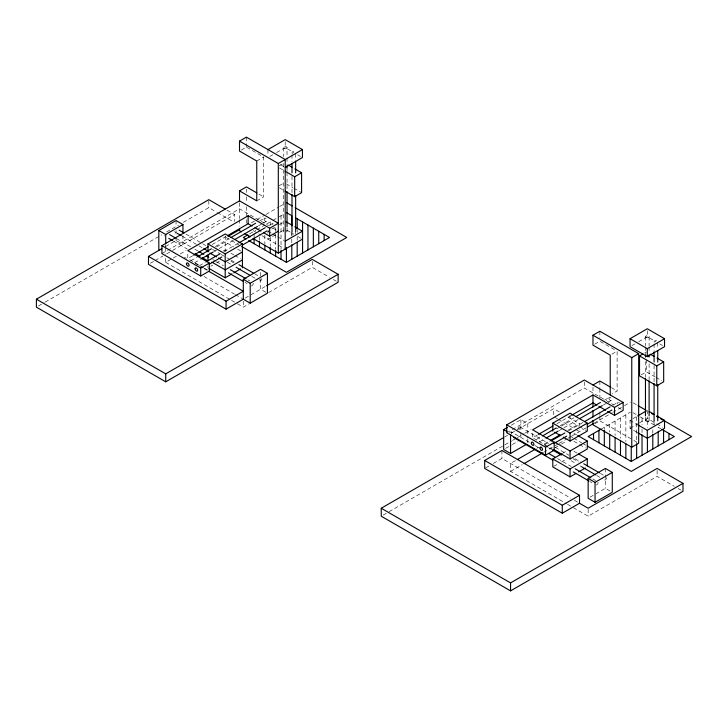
<?xml version="1.0" encoding="UTF-8"?>
<svg xmlns="http://www.w3.org/2000/svg" width="728" height="728" viewBox="0 0 728 728"><rect width="100%" height="100%" fill="white"/><g stroke="black" fill="none" stroke-linecap="round" stroke-linejoin="round"><path stroke-width="0.55" stroke-dasharray="3.64 2.73" d="M241.232 150.077L246.41 147.083L263.654 157.039L263.654 196.86L256.756 200.846M256.756 161.024L263.654 157.039M269.879 156.438L272.754 154.773M276.585 152.562L285.203 147.584L293.821 152.562M279.17 165.802L284.339 162.817M38.356 306.033L44.235 302.639M45.218 302.065L161.798 234.762M166.694 231.932L178.451 225.143M183.347 222.322L208.818 207.617L216.48 212.039M165.52 246.546L176.058 240.468L182.956 244.444L182.956 235.599M279.17 185.713L284.339 182.728M161.925 253.599L239.512 208.809L268.605 225.607M150.387 263.245L154.218 261.034M155.182 260.488L162.844 256.056M166.676 253.845L171.544 251.033M172.518 250.478L234.68 214.578L234.68 221.549M165.72 258.385L165.72 262.362L176.404 256.192M180.289 253.954L186.113 250.587M192.656 255.774L187.788 258.577L187.788 252.607M212.121 244.535L225.744 236.664M251.369 222.868L256.238 220.056M257.212 219.492L265.001 214.997M265.975 214.442L278.624 207.134M279.598 206.57L283.492 204.322M190.8 260.697L196.697 257.303M215.352 246.528L229.102 238.584M259.55 221.012L264.464 218.173M216.58 246.938L225.198 241.96L233.825 246.938M194.594 262.735L200.482 259.332M214.232 251.397L218.163 249.122M219.146 248.557L233.879 240.049M258.431 225.88L262.362 223.605M263.345 223.041L266.293 221.339M249.595 233.852L255.874 230.221M256.775 229.702L264.856 225.034M266.657 223.997L272.044 220.884M272.936 220.366L278.333 217.253M279.224 216.735L283.72 214.15M223.287 251.024L225.198 249.922L227.118 251.024M199.417 265.675L205.314 262.28M223.978 251.506L237.728 243.561M269.151 225.416L273.082 223.15A1.829 1.056 60 0 1 274.647 223.815M267.959 233.197L267.959 231.204L274.665 227.336M279.452 224.57L284.248 221.803M210.829 266.175L212.749 265.074M216.58 262.863L219.456 261.206M275.621 234.744L267.959 239.166L267.959 237.182M279.452 232.532L285.203 229.211M245.218 298.089L250.104 295.268M250.969 294.767L265.647 286.295M237.41 303.758L243.307 307.161L249.131 303.794M268.559 292.574L312.276 267.34L329.52 277.295M594.703 344.189L599.872 341.204L615.196 350.05M611.939 354.145L617.116 351.16L617.116 390.981L611.939 393.966M631.959 345.572L634.834 343.916M638.665 341.705L647.292 336.727L655.91 341.705M511.32 425.179L520.902 419.647L527.8 423.632L527.8 438.01M644.699 352.953L646.428 351.952M506.761 432.787L584.356 387.988L613.449 404.786M504.677 436.973L507.616 435.28M511.52 433.033L516.434 430.193M517.417 429.62L553.662 408.699L559.413 412.012M383.201 515.078L388.097 512.248M389.08 511.684L511.538 440.986M512.521 440.413L516.434 438.156M517.417 437.592L524.269 433.633M525.252 433.06L531.131 429.666M505.578 448.403L511.32 445.09M512.285 444.535L518.027 441.214M641.25 374.847L646.428 371.862L655.045 376.84M537.491 434.953L532.632 437.765L532.632 431.795M556.966 423.714L570.588 415.852M485.649 467.867L489.48 465.656M493.32 463.445L501.938 458.467L570.688 498.161M536.627 439.321L540.549 437.046M560.196 425.707L573.946 417.772M604.395 400.191L609.3 397.361M556.629 428.883L560.46 426.672M561.425 426.117L570.042 421.139L578.66 426.117M539.439 441.914L545.327 438.52M559.077 430.576L563.008 428.31M563.991 427.746L578.724 419.237M603.275 405.059L607.207 402.793M608.189 402.229L611.129 400.527M515.415 460.642L510.555 463.445L510.555 471.407L566.539 503.73M536.782 448.302L538.729 447.183M544.553 443.816L548.439 441.578M567.867 430.357L579.524 423.632L579.524 425.616M544.262 444.863L550.159 441.459M568.814 430.685L583.547 422.176M613.012 405.168L617.926 402.338A1.829 1.056 60 0 1 619.483 403.003M510.555 471.407L522.213 464.682M543.589 452.343L554.272 446.173M555.246 445.618L558.158 443.934M559.131 443.37L566.903 438.884M567.867 438.32L570.779 436.636M571.753 436.081L586.477 427.582M594.266 423.086L611.784 412.967M612.758 412.403L623.468 406.224M624.442 405.66L630.275 402.293M594.703 423.823L599.872 420.839L632.85 439.876M554.718 447.911L560.46 444.59M561.425 444.034L566.211 441.268M600.718 429.311L630.357 412.203M562.38 453.435L566.211 451.224M636.754 432.177L630.048 428.31L630.048 420.347L636.754 416.471M553.762 466.375L557.593 464.164M561.425 461.952L567.167 458.64M630.048 428.31L638.665 423.332M639.621 422.777L647.292 418.354L655.91 423.332M590.062 497.179L594.849 494.421M595.813 493.866L605.387 488.333L610.565 491.318M573.418 507.698L588.151 516.207L657.12 476.385L674.356 486.34M659.741 343.916L662.616 345.572M297.652 154.773L300.528 156.438M656.001 377.395L661.752 380.717M280.416 164.728L284.248 166.94M279.361 167.904L284.148 170.671M286.259 183.829L292.965 187.706M293.921 188.252L300.628 192.128M279.361 187.815L284.148 190.581M611.365 387.66L617.116 390.981M633.196 402.857L637.091 405.105M258.859 194.094L263.654 196.86M656.865 423.887L662.616 427.2M633.051 412.721L636.645 414.796L636.645 442.715M640.231 416.871L656.401 426.199M660.888 428.792L658.194 427.236L658.194 430.53M618.3 407.589L621.212 409.273M630.048 420.347L636.754 424.215M287.123 230.321L293.821 234.189M297.652 236.4L301.492 238.62M273.455 228.41L276.367 230.084M633.815 440.44L638.665 443.243M267.959 231.204L271.79 233.415M272.754 233.97L276.585 236.181M277.541 236.736L284.248 240.604M227.018 210.155L234.68 214.578M253.198 230.649L260.961 235.126M261.925 235.681L284.248 248.566M217.445 212.594L233.724 221.994M333.351 279.507L336.218 281.163M568.031 416.989L579.524 423.632M579.625 426.672L586.331 430.539M557.493 418.873L553.662 416.662L553.662 408.699M558.449 419.428L574.738 428.828M575.693 429.384L579.524 431.595L579.524 429.602M678.187 488.552L681.062 490.217M573.873 433.306L576.749 434.962M226.062 237.474L238.72 244.781M570.907 436.572L572.854 437.692M573.828 438.256L581.608 442.751M582.582 443.316L586.477 445.563M573.873 441.268L578.66 444.034M579.625 444.59L585.367 447.911M237.656 249.149L242.442 251.915M230.949 253.235L233.825 254.9M234.78 255.446L240.531 258.768M573.873 451.224L577.704 453.435M186.031 234.152L201.702 243.198M202.684 243.771L206.597 246.028M212.476 249.422L220.32 253.945M221.294 254.509L230.112 259.605M231.095 260.169L235.008 262.435M254.6 273.746L259.505 276.567M520.092 427.027L548.503 443.425M555.364 447.383L569.078 455.3M574.956 458.695L581.809 462.653M600.427 473.4L603.366 475.102M230.949 261.206L233.825 262.863M572.918 458.64L578.66 461.952M533.606 438.329L553.198 449.64M174.401 231.659L176.358 232.796M182.237 236.191L197.916 245.236M198.89 245.8L202.812 248.066M227.3 262.207L231.222 264.464M251.797 276.349L257.676 279.743M544.717 445.463L547.656 447.156M548.63 447.72L551.569 449.422M571.171 460.733L576.066 463.563M579.979 465.82L581.945 466.957M596.641 475.439L602.52 478.833M176.431 238.566L191.118 247.047M195.04 249.313L197.98 251.005M212.676 259.486L215.615 261.188M216.589 261.752L223.451 265.711M247.939 279.852L249.904 280.981M509.645 433.051A1.829 1.056 -60 0 1 511.475 431.995L530.084 442.742M534.98 445.572L538.902 447.838M557.521 458.585L571.234 466.502M592.783 478.942L595.722 480.644M265.72 292.228L260.551 289.244L260.551 269.333M173.619 241.168L187.333 249.085M245.136 282.455L247.092 283.583M589.98 481.545L591.937 482.682M189.744 259.714L203.458 267.631M204.441 268.195L209.336 271.025M184.375 257.212L186.341 258.34M195.177 263.445L203.039 267.986M204.022 268.55L206.97 270.252M204.022 276.513L234.462 294.094M235.444 294.658L242.324 298.626M165.72 262.362L230.539 299.79M231.522 300.355L236.427 303.194M574.401 500.309L579.524 503.266M567.521 504.304L572.435 507.134M657.739 342.833L657.739 348.485M657.12 470.415L657.12 476.385M654.081 343.962L654.081 350.741M654.081 365.429L654.081 382.382M654.081 420.802L654.081 425.325M652.807 429.784L652.807 433.178M649.112 336.727L649.112 345.764M649.112 346.892L649.112 352.543M649.112 363.845L649.112 379.661M649.112 416.953L649.112 420.347M647.42 421.012L647.42 427.682M647.292 330.749L647.292 336.727M647.292 410.392L647.292 418.354M646.428 359.696L646.428 371.862M645.463 336.727L645.463 345.764M645.463 346.892L645.463 353.671M645.463 361.579L645.463 377.404M645.463 416.953L645.463 420.347M642.032 417.908L642.032 424.688M642.032 429.22L642.032 432.614M625.862 414.796L625.862 441.596M620.474 417.908L620.474 438.265M615.087 421.012L615.087 435.462M609.7 424.124L609.7 432.041M605.387 468.423L605.387 488.333M604.313 427.236L604.313 429.429M599.872 331.249L599.872 337.883M599.872 381.026L599.872 387.66M599.872 388.761L599.872 397.615M599.872 411.993L599.872 415.315M599.872 416.416L599.872 420.839M592.974 387.214L592.974 393.857M588.151 509.236L588.151 516.207M584.356 382.018L584.356 387.988M570.042 415.169L570.042 421.139M527.8 439.111L527.8 443.534M520.902 419.647L520.902 431.813M520.902 432.923L520.902 438.447M501.938 450.505L501.938 458.467M312.276 261.37L312.276 267.34M297.188 230.121L297.188 232.387M297.188 236.909L297.188 240.304M295.65 153.69L295.65 160.469M295.65 231.659L295.65 233.925M291.992 154.818L291.992 161.607M291.992 176.294L291.992 193.238M291.992 231.659L291.992 236.181M291.801 232.45L291.801 238.038M291.801 239.148L291.801 243.616M287.032 147.584A1.829 1.056 0 0 1 284.293 148.503A1.829 1.056 0 0 1 284.293 146.674A1.829 1.056 0 0 1 287.032 147.584L287.032 156.629M287.032 157.758L287.032 164.537M287.032 167.922L287.032 171.317M287.032 172.445L287.032 190.527M287.032 227.819L287.032 231.204M285.203 141.614L285.203 147.584M283.374 147.584L283.374 156.629M283.374 163.409L283.374 231.204M281.026 215.697L281.026 249.204M275.63 227.864L275.63 233.515M275.63 234.653L275.63 249.358M270.243 221.922L270.243 225.252M270.243 237.474L270.243 246.364M267.959 149.577L267.959 155.546M264.856 235.217L264.856 244.262M259.468 236.928L259.468 240.222M254.081 233.515L254.081 236.909M246.41 137.137L246.41 142.661M246.41 143.771L246.41 147.083M246.41 189.116L246.41 192.438M246.41 196.86L246.41 202.393M246.41 206.816L246.41 223.405M243.307 301.183L243.307 307.161M239.512 202.839L239.512 218.537M239.512 219.647L239.512 226.281M225.198 235.981L225.198 251.915M208.818 200.646L208.818 207.617M207.962 265.847L207.962 267.84M176.058 220.557L176.058 226.08M176.058 230.512L176.058 236.036M176.058 237.146L176.058 240.468M165.72 244.444L165.72 246.656M165.72 247.766L165.72 254.4M606.679 477.632A1.829 1.056 -60 0 1 605.223 479.961A1.829 1.056 -60 0 1 604.14 478.715M517.89 429.356A1.829 1.056 -60 0 1 519.064 427.181A1.829 1.056 -60 0 1 520.456 427.609A1.829 1.056 -60 0 1 519.51 429.857M598.016 482.245A1.829 1.056 -60 0 1 597.552 484.084A1.829 1.056 -60 0 1 596.123 485.021M511.475 431.995A1.829 1.056 -60 0 1 511.475 434.115M617.717 404.022A1.829 1.056 60 0 1 617.926 402.338M654.326 342.233A1.829 1.056 0 0 1 654.991 340.786A1.829 1.056 0 0 1 657.493 341.177M654.144 425.052A1.829 1.056 0 0 1 654.326 424.797M292.911 153.481A1.829 1.056 0 0 1 292.529 151.815A1.829 1.056 0 0 1 295.404 152.034M286.495 230.458A1.829 1.056 0 0 1 286.495 231.95M283.911 231.95A1.829 1.056 0 0 1 283.911 230.458M272.873 224.834A1.829 1.056 60 0 1 273.082 223.15M253.171 283.156A1.829 1.056 -60 0 1 252.716 284.994A1.829 1.056 -60 0 1 251.278 285.931M164.801 236.072A1.829 1.056 -60 0 1 164.464 235.599M261.843 278.542A1.829 1.056 -60 0 1 260.715 280.671A1.829 1.056 -60 0 1 259.295 280.398M259.295 279.625A1.829 1.056 -60 0 1 259.432 279.188M608.927 398.198A1.829 1.056 60 0 0 610.865 400.609A1.829 1.056 60 0 0 610.865 398.025A1.829 1.056 60 0 0 608.927 398.198M645.991 421.093A1.829 1.056 0 0 0 649.058 420.62A1.829 1.056 0 0 0 646.819 419.328A1.829 1.056 0 0 0 645.991 421.093M645.991 337.474A1.829 1.056 0 0 0 649.058 337A1.829 1.056 0 0 0 646.819 335.708A1.829 1.056 0 0 0 645.991 337.474M264.082 219.01A1.829 1.056 60 0 0 266.02 221.421A1.829 1.056 60 0 0 266.02 218.837A1.829 1.056 60 0 0 264.082 219.01"/><path stroke-width="1.09" d="M239.512 200.846L278.305 223.241L269.688 228.219L248.13 215.779L187.788 250.614L209.336 263.063L209.336 271.025L200.719 276.003L161.925 253.599L161.925 245.636L239.512 200.846L239.512 190.891L256.756 200.846L256.756 161.024L239.512 151.069L239.512 141.114L246.41 137.137L285.203 159.532L285.203 249.122M267.959 149.577L285.203 139.621L302.448 149.577L302.448 157.539L285.203 167.495M266.621 285.74L312.276 259.377L338.138 274.31L338.138 282.273L165.72 381.818L36.4 307.161L36.4 299.199L208.818 199.654L225.107 209.054M158.822 250.414L158.822 230.512L176.058 220.557L182.956 224.533L182.956 232.278M239.512 141.114L278.305 163.509L302.448 149.577M239.512 190.891L246.41 186.905L256.948 192.993M158.822 230.512L165.72 234.489L182.956 224.533M243.307 299.199L243.307 279.288L260.551 269.333L267.44 273.309L267.44 293.22L250.204 303.176L243.307 299.199L226.062 309.154L148.476 264.355L148.476 256.392L161.88 248.648M285.112 171.226L294.685 176.749L301.583 172.773L301.583 192.683L294.685 196.66L285.112 191.136M207.962 251.915L207.962 243.944L225.198 233.988L242.442 243.944L242.442 267.84M193.63 255.209L208.226 246.783M227.691 235.544L248.13 223.742L252.052 225.999M228.01 236.354L239.694 229.611M197.679 256.729L211.429 248.794M231.067 237.455L255.619 223.278M201.465 258.768L213.249 251.961M234.862 239.485L257.448 226.444M247.793 234.889L243.307 237.474L246 239.03M206.297 261.707L220.047 253.772M238.711 242.997L265.229 227.691M161.925 245.636L200.719 268.041L209.336 263.063M207.962 243.944L225.198 253.899L242.442 243.944M209.109 264.31L221.876 256.939M242.497 245.027L267.058 230.858M242.442 251.915L225.198 261.862L218.5 257.994M263.809 232.787L269.688 236.181L278.305 231.204M242.442 259.878L225.198 269.833L211.793 262.089M285.203 241.159L302.448 231.204L302.448 239.166L278.305 253.107L253.089 238.547M208.918 268.395L225.198 277.796L231.904 273.919M233.825 272.818L240.531 268.941M243.307 279.288L250.204 283.265L267.44 273.309M248.694 240.586L286.413 262.362L329.52 237.474L295.395 217.772M148.476 256.392L226.062 301.183L243.307 291.236L208.927 271.389M36.4 299.199L165.72 373.855L338.138 274.31M610.219 394.958L610.219 355.137L592.974 345.181L592.974 335.226L599.872 331.249L638.665 353.644L638.665 443.243L631.768 447.219L592.974 424.824L592.974 420.402M630.048 338.711L647.292 328.756L664.528 338.711L664.528 346.683L647.292 356.629L630.048 346.683L630.048 338.711L647.292 348.666L664.528 338.711M623.15 402.42L614.532 407.398L592.974 394.958L532.632 429.802L554.181 442.242L554.181 450.204L545.563 455.182L506.761 432.787L506.761 424.824L584.356 380.025L623.15 402.42L623.15 410.392L614.532 415.37L607.671 411.411M525.88 444.644L510.555 453.489L503.658 449.513L503.658 429.602L507.489 427.391M592.974 335.226L631.768 357.63L638.665 353.644M656.965 358.039L663.672 361.907L663.672 381.818L656.774 385.804L639.53 375.848L639.53 355.937L642.979 353.945M592.974 385.003L599.872 381.026L610.41 387.105M579.306 503.139L588.151 508.244L657.12 468.423L682.982 483.356L682.982 491.318L510.555 590.863L381.245 516.207L381.245 508.244L503.703 437.546M484.693 460.46L501.938 450.505L579.524 495.304L579.524 503.266L562.28 513.222L484.693 468.423L484.693 460.46L562.28 505.259L579.524 495.304M552.798 431.094L552.798 423.132L570.042 413.176L587.287 423.132L587.287 431.094L570.042 441.05L563.336 437.173M639.53 355.937L656.774 365.893L663.672 361.907M538.465 434.389L553.071 425.962M571.562 415.288L592.974 402.921L596.896 405.187M542.515 435.917L556.265 427.973M575.912 416.634L600.464 402.457M546.309 437.947L558.094 431.149M579.706 418.673L602.293 405.623M517.353 459.523L534.843 449.431M550.386 440.458L560.096 434.844M551.141 440.895L564.892 432.951M584.529 421.612L610.064 406.87M506.761 424.824L545.563 447.219L554.181 442.242M552.798 423.132L570.042 433.087L587.287 423.132M553.953 443.498L566.721 436.118M587.341 424.215L611.893 410.037M524.16 463.563L542.615 452.907M587.451 427.018L593.293 423.641M600.718 429.311L588.151 436.572L631.249 461.461L674.356 436.572L661.788 429.311M575.793 473.564L570.042 476.885L552.798 466.93L552.798 458.968L561.425 453.99M554.718 442.151L570.042 451.005L587.287 441.05L587.287 449.012L570.042 458.968L553.762 449.567M637.71 415.916L646.327 410.938M552.798 458.968L570.042 468.923L587.287 458.968L587.287 465.938M637.71 424.77L647.292 430.303L664.528 420.347L664.528 428.31L647.292 438.265L637.71 432.732M578.66 471.908L585.367 468.04M588.151 478.378L605.387 468.423L612.284 472.408L612.284 492.319L595.04 502.275L588.151 498.289L588.151 478.378L595.04 482.364L612.284 472.408M381.245 508.244L510.555 582.9L682.982 483.356M650.259 354.163L654.09 356.374M288.17 165.029L292.001 167.24M294.876 168.896L301.583 172.773M649.203 411.493L653.99 414.259M656.865 415.916L664.528 420.347M286.413 202.639L292.246 206.006M295.168 207.689L346.756 237.474L286.413 272.317L241.632 246.464M638.065 405.66L645.854 410.155M651.697 413.531L653.644 414.651M656.556 416.343L658.503 417.463M660.451 418.591L691.6 436.572L631.249 471.407L587.451 446.127M286.413 212.594L291.801 215.697L291.801 225.753M286.159 221.803L291.91 225.125M294.785 226.781L302.448 231.204M598.853 406.315L605.714 410.274M254.991 227.7L260.87 231.095M241.45 231.832L239.512 230.712L239.512 228.492M244.362 233.506L250.177 236.864M577.704 435.517L587.287 441.05M554.718 432.204L560.46 435.517M578.66 453.99L587.287 458.968M179.17 230.194L184.066 233.024M238.93 264.692L253.626 273.182M583.774 463.791L599.444 472.836M177.341 233.36L181.263 235.626M203.794 248.63L208.69 251.46M236.118 267.294L249.841 275.211M552.552 449.986L561.37 455.073M581.945 466.957L595.659 474.874M209.873 253.016L216.58 256.884M169.569 234.607L175.448 238.001M198.962 251.57L203.858 254.4M206.798 256.092L208.754 257.23M230.312 269.669L245.982 278.724M548.703 453.489L555.555 457.448M575.147 468.768L590.827 477.814M503.658 429.602L507.107 431.595M168.723 238.338L172.636 240.595M195.168 253.608L200.073 256.438M202.029 257.566L207.908 260.961M228.483 272.836L243.17 281.327M513.559 437.428L552.752 460.05M573.318 471.935L588.998 480.98M668.968 433.46L668.968 439.685M663.581 430.348L663.581 442.788M658.194 431.631L658.194 445.9M657.739 350.741L657.739 362.044M657.739 384.639L657.739 420.802M656.774 365.893L656.774 385.804M654.081 351.87L654.081 362.044M654.081 383.51L654.081 420.802M652.807 434.307L652.807 449.012M649.112 354.8L649.112 357.066M649.112 380.789L649.112 415.825M647.42 437.683L647.42 452.124M647.292 348.666L647.292 356.629M647.292 430.303L647.292 438.265M645.463 354.8L645.463 357.066M645.463 378.533L645.463 415.825M642.032 434.871L642.032 455.237M636.645 443.825L636.645 458.349M631.768 357.63L631.768 447.219M631.249 446.755L631.249 461.461M625.862 443.825L625.862 458.349M620.474 440.531L620.474 455.237M615.087 437.683L615.087 452.124M614.532 407.398L614.532 415.37M609.7 434.307L609.7 449.012M604.313 430.53L604.313 445.9M598.926 430.348L598.926 442.788M595.04 482.364L595.04 502.275M593.538 433.46L593.538 439.685M592.974 394.958L592.974 407.125M592.974 410.446L592.974 417.08M570.042 433.087L570.042 441.05M570.042 451.005L570.042 458.968M570.042 468.923L570.042 476.885M562.28 505.259L562.28 513.222M545.563 447.219L545.563 455.182M510.555 434.689L510.555 453.489M510.555 582.9L510.555 590.863M324.124 234.371L324.124 240.586M318.737 231.258L318.737 243.698M313.349 228.146L313.349 246.81M307.962 225.034L307.962 249.922M302.575 221.922L302.575 253.035M297.188 218.809L297.188 228.992M297.188 242.57L297.188 256.138M295.65 161.607L295.65 172.9M295.65 195.504L295.65 231.659M294.685 176.749L294.685 196.66M291.992 163.864L291.992 172.9M291.992 194.376L291.992 231.659M291.801 244.735L291.801 259.25M287.032 165.666L287.032 167.922M287.032 191.655L287.032 226.69M286.413 247.656L286.413 262.362M281.026 250.323L281.026 259.25M278.305 163.509L278.305 253.107M275.63 250.487L275.63 256.138M270.243 247.475L270.243 253.035M269.688 228.219L269.688 236.181M264.856 245.4L264.856 249.922M259.468 241.323L259.468 246.81M254.081 238.047L254.081 243.698M250.204 283.265L250.204 303.176M248.694 235.399L248.694 237.474M248.13 215.779L248.13 223.742M226.062 301.183L226.062 309.154M225.198 253.899L225.198 277.796M207.962 254.9L207.962 259.878M200.719 268.041L200.719 276.003M165.72 234.489L165.72 243.343M165.72 373.855L165.72 381.818M531.331 442.988A1.829 1.056 60 0 0 533.278 445.399A1.829 1.056 60 0 0 533.278 442.815A1.829 1.056 60 0 0 531.331 442.988M539.958 447.966A1.829 1.056 60 0 0 541.896 450.377A1.829 1.056 60 0 0 541.896 447.793A1.829 1.056 60 0 0 539.958 447.966M195.113 268.787A1.829 1.056 60 0 0 197.051 271.198A1.829 1.056 60 0 0 197.051 268.614A1.829 1.056 60 0 0 195.113 268.787M186.495 263.809A1.829 1.056 60 0 0 188.434 266.221A1.829 1.056 60 0 0 188.434 263.636A1.829 1.056 60 0 0 186.495 263.809"/></g></svg>
